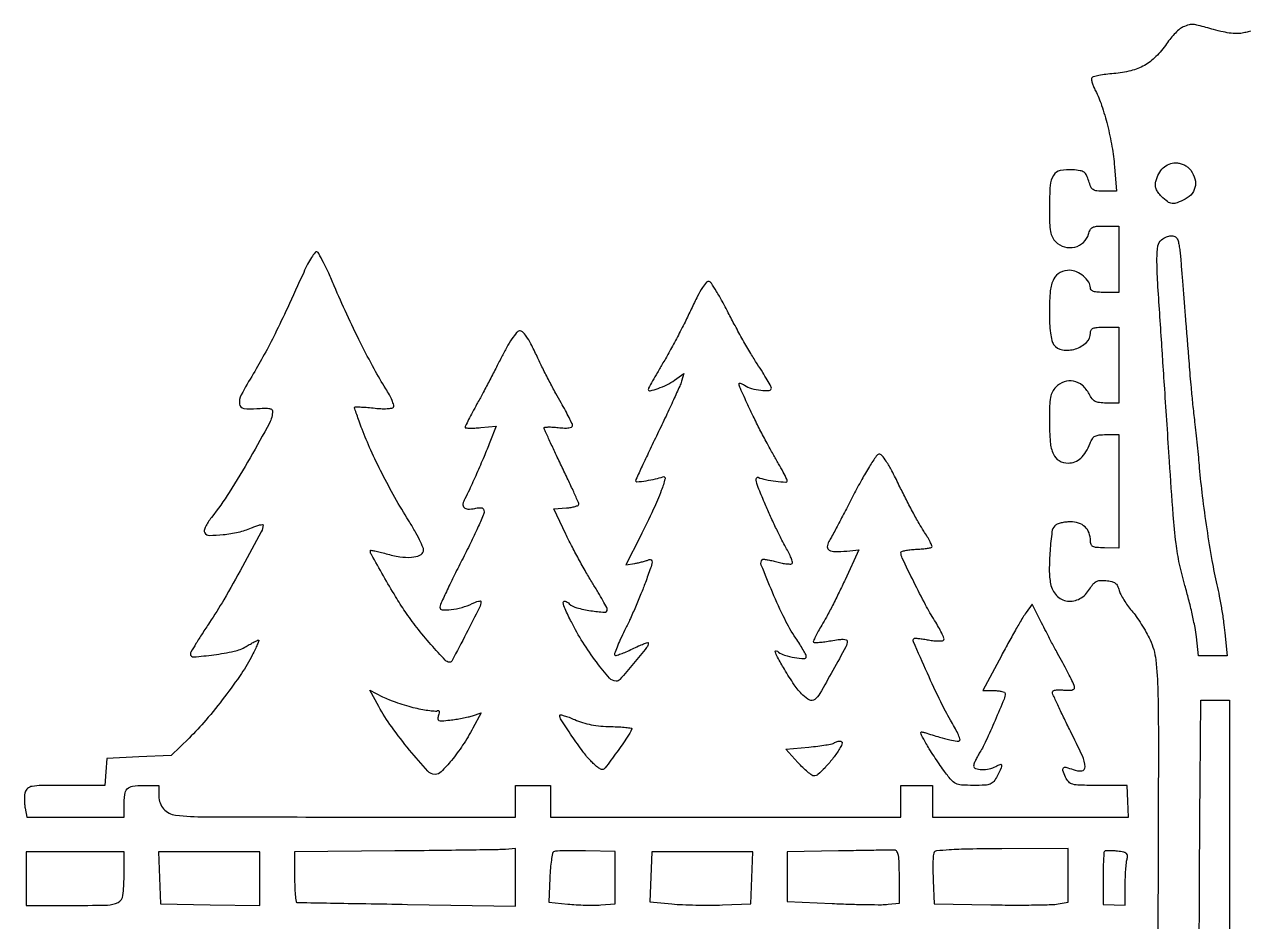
# Model space of a CAD drawing. Extents: x 123 to 893, y 112 to 937.
# Drawn here: x 123.4 to 509.5, y 652.9 to 936.8 of the extents above; entities that cross this region are included whole.
import ezdxf

# ---------------------------------------------------------------- set-up
doc = ezdxf.new("R2010")
doc.units = 0

msp = doc.modelspace()

# ---------------------------------------------------------------- linework, layer by layer
for points in [[(515.022414, 522.362296, 0.000001), (515.095159, 551.728108, 0.000021), (515.174312, 584.257832, 0.000013), (515.265378, 622.749944)], [(512.852721, 934.959407, 0.000057), (510.94527, 934.477647, 0.000129), (509.5, 934.112048, -0.060297), (507.796914, 933.893593, -0.029686), (505.612879, 934.007768, -0.025003), (503.009182, 934.432173, -0.015528), (500.003182, 935.17617, 0.002553), (495.142059, 936.51408, 0.044531), (493.528563, 936.798474, 0.092983), (492.267744, 936.672009, 0.024502), (490.344182, 936.003678, 0.081058), (489.311714, 935.377531, 0.022233), (487.916846, 934.074492, 0.02186), (486.445781, 932.434823, 0.021228), (485.108229, 930.657305, -0.045778), (481.754784, 926.628203, -0.068026), (478.103881, 923.856632, -0.066602), (473.783875, 922.128772, -0.041867), (468.410597, 921.24076, 0.011323), (465.896521, 920.98154, 0.016443), (463.6941, 920.630013, 0.012013), (461.915328, 920.241233, 0.196994), (461.432199, 919.890295, 0.181041), (461.330652, 919.377164, 0.028558), (461.558917, 918.356064, 0.028584), (461.984491, 917.130366, 0.021481), (462.585271, 915.835103, -0.038917), (464.554704, 911.169875, -0.018806), (466.372562, 904.943227, -0.018319), (467.813855, 898.174858, -0.022497), (468.639802, 891.767077), (469.287552, 884), (465.350573, 884, -0.022963), (463.055118, 884.105477, -0.124232), (461.887794, 884.517134, -0.142139), (461.136685, 885.404944, -0.033384), (460.456797, 887.25, 0.037068), (459.770878, 889.070018, 0.132393), (458.978524, 890.015003, 0.111889), (457.739893, 890.519695, 0.022791), (455.37292, 890.801492, 0.06881), (451.457864, 890.548696, 0.206149), (449.304622, 889.048601, 0.121271), (448.251153, 885.808389, 0.018247), (448, 878.928571, 0.007413), (448.073293, 873.984989, 0.037857), (448.362, 871.254071, 0.069391), (448.957263, 869.455177, 0.082002), (450, 868, 0.131503), (452.764904, 866.402596, 0.123578), (456.028328, 866.348817, 0.128287), (458.84074, 867.829516, 0.147327), (460.392341, 870.427074, -0.058827), (460.925708, 871.829506, -0.157461), (461.678427, 872.570424, -0.100275), (462.950571, 872.916013, -0.016345), (465.519052, 873), (470, 873), (470, 862.5), (470, 852), (465.5, 852, -0.016668), (463.326193, 852.072487, -0.063857), (462, 852.333333, -0.12648), (461.272668, 852.803001, -0.188641), (461, 853.5, 0.150921), (460.449044, 855.283738, 0.067446), (458.786565, 857.127094, 0.065481), (456.608511, 858.527715, 0.110624), (454.5, 859, 0.117269), (451.407698, 858.264627, 0.159906), (449.392895, 856.255168, 0.093611), (448.304347, 852.510837, 0.024065), (448, 846.19113, 0.010274), (448.081689, 842.215945, 0.021398), (448.341279, 839.128549, 0.026077), (448.755996, 836.834065, 0.100439), (449.358454, 835.524463, 0.200053), (452.183406, 833.813656, 0.113468), (456.234756, 834.123505, 0.114624), (459.714686, 836.165042, 0.205833), (461, 839.154988, -0.123615), (461.232704, 840.081848, -0.174163), (461.859752, 840.647499, -0.082871), (463.101114, 840.929966, -0.014594), (465.5, 841), (470, 841), (470, 829), (470, 817), (466.02568, 817, -0.026766), (463.841322, 817.117017, -0.094769), (462.504425, 817.524733, -0.109879), (461.520506, 818.359999, -0.042727), (460.562665, 819.878819, 0.094927), (458.43853, 822.579104, 0.129921), (455.674666, 823.936694, 0.136729), (452.70772, 823.717964, 0.110455), (450, 822, 0.081366), (448.959648, 820.552018, 0.069402), (448.363928, 818.766741, 0.03825), (448.074056, 816.068583, 0.00764), (448, 811.222506, 0.020624), (448.27076, 804.661029, 0.084531), (449.257116, 800.816506, 0.156178), (451.092371, 798.764344, 0.133608), (453.901716, 798, 0.092297), (456.070464, 798.403778, 0.090389), (457.966482, 799.562155, 0.075854), (459.577711, 801.511755, 0.044008), (460.905646, 804.25183, -0.048499), (461.633797, 805.720608, -0.129944), (462.477051, 806.514394, -0.101437), (463.736541, 806.896515, -0.0231), (465.975249, 807), (470, 807), (470, 789.036498), (470, 771.072996), (465.5, 771.163321, -0.013865), (462.959091, 771.284861, -0.098338), (461.77592, 771.614315, -0.19366), (461.198606, 772.271756, -0.084704), (461, 773.435694, 0.088444), (460.558908, 775.909797, 0.117137), (459.297796, 777.809409, 0.112184), (457.268965, 778.992914, 0.07631), (454.617172, 779.4, 0.030434), (453.143068, 779.310192, 0.031291), (451.704655, 779.04211, 0.03295), (450.494943, 778.651005, 0.102058), (449.781652, 778.181652, 0.16631), (448.8206, 776.221215, 0.012682), (448.219001, 770.275093, 0.018365), (447.981919, 764.159127, 0.046901), (448.387724, 759.746788, 0.145488), (450.264799, 756.091379, 0.170796), (453.722533, 754.338764, 0.162611), (457.649583, 755.100535, 0.131559), (460.731687, 758.122927, -0.034754), (461.806056, 759.683115, -0.106161), (462.794606, 760.4936, -0.106033), (464.029466, 760.82731, -0.034623), (465.926548, 760.795895, -0.032795), (467.736162, 760.519911, -0.104722), (468.842857, 760.018247, -0.11994), (469.566776, 759.154895, -0.049955), (470.10484, 757.721979, 0.052813), (470.609329, 756.401399, 0.020114), (471.573663, 754.680074, 0.019655), (472.78009, 752.878973, 0.022764), (474.069898, 751.26761, -0.026217), (475.492939, 749.464431, -0.013005), (477.113662, 747.04216, -0.01287), (478.667639, 744.437536, -0.018407), (479.898887, 742.045631, -0.080908), (481.694115, 735.733901, -0.024294), (482.365731, 725.734825, -0.005312), (482.524769, 705.515523, -0.000137), (482.25, 614.893214)], [(495.438221, 636, -0.000483), (495.480099, 651.474215, -0.000354), (495.55529, 668.635937, -0.000358), (495.649612, 684.88028, -0.000796), (495.75, 697.25), (496, 723), (500.5, 723), (505, 723), (505.013655, 624.25, 0.000571)]]:
    msp.add_lwpolyline(points, format="xyb")
for points in [[(492.254759, 891.25, -0.089488), (493.89319, 888.584015, -0.124604), (494.239893, 885.816625, -0.133402), (493.231236, 883.352543, -0.110389), (491.04966, 881.52568, -0.025786), (488.461462, 880.352156, -0.122704), (486.862552, 880.143215, -0.134899), (485.432744, 880.718323, -0.033711), (483.519335, 882.389755, -0.036498), (482.454583, 883.622434, -0.068798), (481.823111, 884.77261, -0.080574), (481.585737, 885.92053, -0.070761), (481.705819, 887.139755, -0.062899), (482.628234, 889.55302, -0.082779), (484.063328, 891.417838, -0.091265), (485.901955, 892.590345, -0.096715), (488, 893, -0.056074), (489.144759, 892.871212, -0.041562), (490.359471, 892.485937, -0.042364), (491.459512, 891.92037, -0.070533)], [(488.510842, 868.982457, -0.083608), (488.777311, 868.328155, -0.011379), (489.067856, 866.873658, -0.012834), (489.330779, 865.119008, -0.010514), (489.523958, 863.232457, -0.000332), (489.737308, 860.582961, -0.000069), (490.108673, 855.924534, -0.000072), (490.53834, 850.515524, -0.000068), (490.974909, 845, 0.000292), (492.218926, 829.372357, 0.002119), (492.853041, 821.864328, 0.004081), (493.366198, 816.571949, 0.003481), (493.991666, 811, -0.002581), (494.377205, 807.620336, -0.001599), (494.796857, 803.646875, -0.001604), (495.186097, 799.720739, -0.002891), (495.476188, 796.5, 0.009998), (496.407024, 787.585356, 0.00626), (497.835087, 777.192543, 0.006267), (499.470219, 767.162865, 0.013528), (501.03311, 759.5, -0.009599), (501.794797, 755.909739, -0.006174), (502.546368, 751.720312, -0.006205), (503.180512, 747.601163, -0.011588), (503.574963, 744.25), (504.258421, 737), (499.758377, 737), (495.258333, 737), (494.57901, 743.004421, 0.020116), (494.116224, 746.007816, 0.007173), (493.22232, 750.254682, 0.007104), (492.107186, 754.89159, 0.008326), (490.914433, 759.254421, -0.018507), (489.210539, 766.02591, -0.021453), (488.108345, 772.580364, -0.01241), (487.214094, 781.59442, -0.002208), (486.034749, 798.5, 0.000079), (485.267262, 810.220164, 0.00009), (484.527782, 821.454356, 0.000082), (483.896223, 830.999028, 0.000501), (483.564911, 835.919083, -0.001389), (482.313759, 855.004813, -0.015408), (482.070254, 862.643226, -0.038129), (482.379465, 866.74917, -0.199598), (483.530393, 868.645883, -0.048416), (485.104884, 869.578191, -0.092861), (486.521202, 869.943863, -0.127229), (487.675314, 869.727139, -0.145642)], [(211.882005, 858.340552, -0.002793), (206.727626, 847.042304, -0.007071), (202.819229, 838.904295, -0.009278), (199.409908, 832.362513, -0.010698), (195.912204, 826.259067, 0.012357), (192.103112, 819.560822, 0.149129), (191.531558, 816.686314, 0.349888), (192.896316, 815.287147, 0.055178), (197.016818, 815.227594, -0.013959), (199.293109, 815.382341, -0.04537), (200.802231, 815.305738, -0.084026), (201.693759, 815.021088, -0.280553), (202, 814.518266, -0.123809), (201.027918, 810.652696, -0.006841), (194.934299, 799.666347, -0.011567), (188.319286, 788.711065, -0.026201), (182.705136, 780.826212, 0.0245), (181.601462, 779.287248, 0.038254), (180.824799, 777.854307, 0.044733), (180.416383, 776.66507, 0.201403), (180.528231, 775.954321, 0.261081), (182.029937, 775.121292, 0.024985), (186.365847, 775.356786, 0.030683), (191.183327, 776.161766, 0.042242), (195.359169, 777.505604, -0.013072), (196.755829, 778.046734, -0.023518), (197.930506, 778.405562, -0.022493), (198.816641, 778.58931, -0.461735), (199, 778.433088, -0.12383), (198.445265, 776.227518, -0.00213), (192.477584, 765.227252, -0.005981), (186.556892, 754.723771, -0.016389), (182.04775, 747.5, 0.004252), (179.734033, 743.986195, 0.006402), (177.782813, 740.880833, 0.00288), (176.174925, 738.213212, 0.133382), (176.00562, 737.604963, 0.439587), (177.020999, 736.661399, 0.013145), (183.450271, 737.344526, 0.020738), (189.87337, 738.471003, 0.079658), (193.637357, 739.948541, -0.005384), (195.002905, 740.734536, -0.007778), (196.227995, 741.397384, -0.004464), (197.269256, 741.928236, -0.116154), (197.574006, 742, -0.524566), (197.679968, 741.846629, -0.007067), (197.184422, 740.590521, -0.012623), (196.502025, 739.042292, -0.007159), (195.602247, 737.201775, -0.032647), (192.192157, 731.438559, -0.013185), (186.836128, 724.02949, -0.013294), (180.910282, 716.684812, -0.02349), (175.588302, 711), (169.931886, 705.5), (159.715943, 705), (149.5, 704.5), (149.192502, 700.25), (148.885004, 696), (136.559134, 696, 0.003022), (128.807255, 695.953148, 0.038298), (125.903003, 695.695023, 0.12636), (124.459668, 695.056361, 0.163186), (123.671369, 693.851314, 0.043281), (123.495942, 692.824858, 0.021112), (123.442046, 691.496231, 0.020765), (123.502388, 690.100237, 0.028176), (123.679737, 688.851314), (124.25, 686), (139.625, 686), (155, 686), (155, 689.418213, -0.028531), (155.211111, 693.114835, -0.159816), (156.028295, 694.891758, -0.172771), (157.700719, 695.76379, -0.034631), (161.106989, 696), (166, 696), (166, 692.581787, 0.184687), (167.52797, 688.586231, 0.183399), (171.337188, 686.61513, 0.027974), (180.748468, 686.060982, 0.00072), (223.106989, 686), (279, 686), (279, 691), (279, 696), (284.5, 696), (290, 696), (290, 691), (290, 686), (345.5, 686), (401, 686), (401, 691), (401, 696), (406, 696), (411, 696), (411, 691), (411, 686), (442.018368, 686), (473.036736, 686), (472.859767, 691), (472.682798, 696), (463.501914, 696, -0.004701), (457.623209, 696.055274, -0.057388), (455.396511, 696.354216, -0.145779), (454.131755, 697.108269, -0.079197), (453.123074, 698.629226, -0.021931), (452.263007, 700.759814, -0.291213), (452.444966, 701.547809, -0.271673), (453.255516, 701.751815, -0.019839), (455.524151, 700.990818, 0.115418), (458.28561, 700.619952, 0.407048), (459.331575, 701.858384, 0.090118), (458.438178, 705.334832, 0.008719), (454.64524, 713.212334, -0.003593), (452.470074, 717.613886, -0.005376), (450.639165, 721.49245, -0.002414), (449.133254, 724.815699, -0.109669), (448.982906, 725.549199, -0.281893), (449.230202, 725.93859, -0.068931), (449.983971, 726.186548, -0.048445), (451.10618, 726.280299, -0.025694), (452.5, 726.189793, 0.024089), (453.97443, 726.089303, 0.056537), (455.072109, 726.191762, 0.092989), (455.757884, 726.474834, 0.253713), (456, 726.921266, 0.105543), (455.84423, 727.650994, 0.006339), (454.896216, 729.700249, 0.009276), (453.681825, 732.123724, 0.006705), (452.242438, 734.780672, -0.003341), (450.58916, 737.784026, -0.002192), (448.723186, 741.264393, -0.002205), (446.93586, 744.669649, -0.00424), (445.538585, 747.417261), (442.592294, 753.334522), (440.637901, 750.716824, 0.026521), (439.555198, 749.093805, 0.003748), (437.531542, 745.622266, 0.004264), (435.200521, 741.472008, 0.003618), (432.807531, 737.049563), (426.931555, 726), (430.465777, 726, -0.023027), (431.820253, 725.937587, -0.036832), (432.961822, 725.746652, -0.04236), (433.780592, 725.471659, -0.298985), (434, 725.137538, -0.098217), (433.633905, 723.291809, -0.003438), (430.789942, 716.536726, -0.006426), (427.916747, 710.071845, -0.030637), (426.006904, 706.511171, 0.014243), (425.238565, 705.184943, 0.016724), (424.589528, 703.885294, 0.015778), (424.116614, 702.760998, 0.09191), (424, 702.131966, 0.335958), (424.617442, 701.316754, 0.065257), (426.564967, 701.034305, 0.055734), (428.970854, 701.270006, 0.070714), (431.065741, 702.035184, -0.03619), (432.469115, 702.660291, -0.478689), (432.891133, 702.403746, -0.145374), (432.750678, 701.516751, -0.00787), (431.47432, 698.95034, -0.04629), (430.392293, 697.261349, -0.134119), (429.290239, 696.437608, -0.082917), (427.612507, 696.080412, -0.011079), (423.984036, 696, -0.014458), (420.129515, 696.111477, -0.102641), (418.332979, 696.594, -0.104011), (416.887211, 697.749415, -0.015029), (414.562147, 700.75, -0.007297), (413.077336, 702.853858, -0.005194), (411.472931, 705.252175, -0.005244), (409.989746, 707.572686, -0.011122), (408.900577, 709.406342, -0.004434), (407.536402, 711.874763, -0.101456), (407.303578, 712.644318, -0.474436), (407.581494, 712.917271, -0.050572), (408.598146, 712.699894, 0.005969), (413.211246, 711.274075, 0.016921), (416.470896, 710.427881, 0.01675), (418.797747, 709.988452, 0.239041), (419.576512, 710.243179, 0.295494), (419.682618, 710.739138, 0.013795), (418.996603, 712.401142, 0.019063), (418.004068, 714.418776, 0.012122), (416.704275, 716.691359, -0.023918), (413.611598, 722.407333, -0.006862), (409.374198, 731.540448, -0.001576), (404.967866, 741.473398, -0.310675), (405.161636, 742.491524, -0.215091), (405.446134, 742.597493, -0.007425), (406.655369, 742.498088, -0.012704), (408.110091, 742.319317, -0.008396), (409.771535, 742.043558, 0.01917), (411.444441, 741.802802, 0.027727), (412.93588, 741.729424, 0.026647), (414.113426, 741.799643, 0.230028), (414.545448, 742.073537, 0.237962), (414.59362, 742.63008, 0.01453), (413.908553, 744.206495, 0.019116), (412.929005, 746.100786, 0.012781), (411.671828, 748.193201, -0.019605), (408.790896, 753.139795, -0.007057), (405.071926, 760.387974, -0.003088), (401.417096, 767.881681, -0.114632), (401.006956, 769.721549, -0.325636), (401.241499, 770.03752, -0.022953), (402.369559, 770.333668, -0.025459), (403.863658, 770.574678, -0.015787), (405.635837, 770.712214, 0.009465), (407.442405, 770.829466, 0.013368), (409.045247, 771.007266, 0.009491), (410.359647, 771.21425, 0.153751), (410.751977, 771.418644, 0.308326), (410.824338, 771.800576, 0.013167), (410.213204, 773.108036, 0.018634), (409.346655, 774.691073, 0.01173), (408.223851, 776.475762, -0.017423), (406.740828, 778.893648, -0.005362), (404.67221, 782.63903, -0.005357), (402.445977, 786.882234, -0.005852), (400.377295, 791.049622, 0.008091), (398.10217, 795.581809, 0.024209), (396.350097, 798.57328, 0.030455), (394.958442, 800.445818, 0.269334), (394.02654, 800.78029, 0.203467), (393.191493, 800.229556, 0.007069), (391.039046, 796.887375, 0.012175), (388.601467, 792.761952, 0.008093), (386, 787.921414, -0.000945), (383.416195, 782.944405, -0.001228), (381.02952, 778.395576, -0.000915), (379.012727, 774.591443, -0.011205), (378.206876, 773.156577, 0.11729), (377.690421, 771.49067, 0.295588), (378.28054, 770.429963, 0.12467), (380.1681, 769.967595, 0.021814), (383.85308, 770.157379), (387.714314, 770.525607), (383.32987, 761.079055, -0.005615), (381.429064, 757.101251, -0.004828), (379.343153, 752.960664, -0.004866), (377.376925, 749.239034, -0.013955), (375.914948, 746.707349, 0.010142), (374.78615, 744.78659, 0.016146), (373.908347, 743.095286, 0.010146), (373.269994, 741.689155, 0.306945), (373.33953, 741.327137, 0.211488), (373.715451, 741.181951, 0.009131), (375.159835, 741.278189, 0.014229), (376.908991, 741.477127, 0.009523), (378.897294, 741.799524, -0.012504), (381.150254, 742.151062, -0.036606), (382.718614, 742.239926, -0.060044), (383.698818, 742.105268, -0.340942), (384, 741.714919, -0.124042), (383.529384, 739.84711, -0.003335), (379.434047, 732.356295, -0.004251), (375.305502, 725.069602, -0.088752), (373.695821, 723.162517, -0.301846), (372.107429, 722.99283, -0.076905), (369.91253, 724.604554, -0.046008), (367.221563, 727.852032, -0.017816), (364.092969, 732.794006, -0.004782), (361.939877, 736.561561, -0.045466), (361.186005, 738.255358, -0.564886), (361.453011, 738.572026, -0.133915), (362.25, 738.211931, 0.100871), (364.148367, 737.200457, 0.031483), (367.309559, 736.475122, 0.026703), (370.331003, 736.143836, 0.430658), (371, 736.776497, 0.119544), (370.851165, 737.390111, 0.008995), (370.032627, 738.910371, 0.012018), (368.96821, 740.702579, 0.008841), (367.706816, 742.637788, -0.033786), (364.189214, 748.672014, -0.014725), (360.314416, 757.103275, -0.006444), (356.789834, 765.715611, -0.298675), (357.159122, 767.492455, -0.233066), (357.456791, 767.593564, -0.008862), (358.648877, 767.415544, -0.014309), (360.088048, 767.131922, -0.00941), (361.727273, 766.727273, 0.01623), (363.384981, 766.341969, 0.02299), (364.882403, 766.115736, 0.020321), (366.09634, 766.038742, 0.20482), (366.556648, 766.223314, 0.276426), (366.672439, 766.684445, 0.020202), (366.226027, 767.971906, 0.023624), (365.518334, 769.550667, 0.015363), (364.560949, 771.305786, -0.015721), (363.291539, 773.636891, -0.005088), (361.557707, 777.162631, -0.005067), (359.708458, 781.124266, -0.005672), (358.009797, 784.977078, -0.004982), (356.046568, 789.700082, -0.032186), (355.235948, 792.14922, -0.130244), (355.239966, 793.221709, -0.450057), (355.787009, 793.494254, 0.046167), (358.161408, 792.782299, 0.020609), (361.387299, 792.268874, 0.011699), (364.528435, 791.975189, 0.434817), (365, 792.414924, 0.120176), (364.884788, 792.88735, 0.002257), (363.694829, 795.156823, 0.005377), (362.259606, 797.79531, 0.003555), (360.556866, 800.796593, -0.007378), (358.594759, 804.317488, -0.00442), (356.362697, 808.554925, -0.004424), (354.21544, 812.812325, -0.007676), (352.518137, 816.390386, -0.002024), (350.150368, 821.64259, -0.061704), (349.730512, 823.018205, -0.582918), (350.098532, 823.320863, -0.05324), (351.426088, 822.640386, 0.077261), (353.675006, 821.620329, 0.041993), (356.662865, 821.052915, 0.041758), (359.294041, 820.999582, 0.404093), (359.978602, 821.75, 0.122911), (359.836933, 822.25575, 0.003228), (358.658813, 824.293628, 0.006607), (357.219235, 826.674437, 0.004448), (355.51575, 829.355966, -0.01008), (353.47656, 832.647267, -0.00483), (350.985478, 836.949358, -0.004787), (348.470759, 841.491533, -0.006811), (346.330484, 845.578282, 0.008495), (344.41612, 849.203907, 0.012189), (342.588451, 852.343582, 0.008081), (340.971007, 854.879802, 0.156387), (340.25317, 855.456344, 0.318565), (339.440055, 855.24838, 0.032417), (338.184407, 853.557646, 0.025585), (336.611314, 850.828052, 0.008823), (334.613368, 846.734028, -0.007183), (332.62664, 842.628874, -0.004585), (330.205068, 837.911661, -0.004606), (327.745669, 833.330062, -0.008556), (325.653534, 829.667372, 0.002754), (323.869929, 826.62728, 0.004265), (322.366976, 823.98113, 0.00141), (321.095984, 821.683021, 0.126257), (321, 821.308964, 0.484829), (321.559222, 820.867805, 0.025466), (324.076568, 821.607711, 0.029695), (326.922503, 822.798112, 0.040832), (329.303992, 824.216461), (332.229974, 826.299944), (331.524936, 823.899972, -0.033516), (330.952519, 822.345055, -0.002239), (328.997205, 818.015742, -0.00322), (326.608022, 812.876109, -0.002403), (323.909949, 807.238723, 0.001544), (321.261153, 801.728642, 0.002447), (319.029797, 796.990441, 0.00055), (317.098314, 792.824395, 0.108681), (317, 792.377432, 0.447962), (317.389017, 792.030357, 0.009052), (320.312997, 792.418398, 0.017999), (323.304288, 792.981398, 0.03611), (325.603508, 793.678093, -0.606812), (326.301163, 793.060726, -0.02954), (325.12223, 789.296448, -0.019205), (322.582829, 783.306601, -0.006343), (318.407462, 774.708492), (313.92153, 765.761484), (316.710765, 766.239313, 0.013341), (317.908023, 766.477457, 0.010302), (319.199616, 766.798504, 0.010441), (320.394172, 767.148629, 0.02445), (321.266651, 767.471949, -0.289795), (321.95173, 767.361138, -0.257663), (322.196743, 766.672756, -0.0435), (321.705401, 764.743333, -0.004236), (320.076197, 760.206657, -0.008509), (318.681501, 756.613622, -0.005231), (316.923271, 752.428706, -0.005244), (315.096776, 748.324264, -0.009335), (313.495364, 744.990794, 0.008394), (312.145143, 742.193686, 0.013322), (311.094115, 739.750777, 0.007193), (310.311068, 737.70322, 0.291966), (310.409539, 737.257128, 0.273746), (310.832905, 737.148574, 0.013404), (312.265903, 737.60793, 0.018608), (314.008478, 738.292294, 0.01203), (315.973721, 739.206702, -0.008963), (317.90179, 740.118239, -0.015983), (319.523346, 740.788088, -0.011152), (320.805464, 741.237978, -0.510175), (320.999371, 741.09709, -0.170763), (320.48511, 739.640129, -0.005101), (316.32266, 734.573954, -0.004376), (312.016562, 729.530915, -0.217147), (310.851727, 729, -0.217386), (308.709083, 729.977769, -0.016241), (304.563541, 735.082296, -0.02207), (300.271819, 741.282267, -0.02343), (296.634523, 747.716756, -0.01039), (294.662966, 751.831016, -0.078977), (294.094621, 753.896934, -0.55389), (294.630491, 754.321464, -0.098794), (295.989869, 753.509168, 0.118225), (298.349432, 752.219502, 0.027796), (302.780715, 751.278387, 0.022902), (307.107331, 750.809747, 0.432521), (308, 751.648635, 0.123721), (307.84831, 752.252285, 0.003947), (306.629427, 754.481973, 0.007418), (305.122, 757.096485, 0.005056), (303.334219, 760.025865, -0.009213), (301.273734, 763.466084, -0.005401), (298.928657, 767.654473, -0.0054), (296.672943, 771.895664, -0.009152), (294.888509, 775.5), (291.108581, 783.5), (295.05429, 783.807498, 0.01969), (296.566471, 783.985463, 0.031094), (297.840948, 784.268711, 0.032041), (298.776086, 784.60469, 0.298907), (299, 784.94578, 0.104655), (298.873878, 785.541738, 0.001509), (297.387073, 788.870026, 0.004085), (295.613544, 792.723783, 0.002674), (293.509183, 797.138282, -0.00196), (291.403916, 801.538482, -0.003056), (289.628596, 805.346725, -0.000881), (288.112295, 808.667385, -0.103352), (288.009183, 809.127163, -0.389961), (288.209454, 809.351399, -0.017863), (289.324573, 809.421102, -0.021825), (290.775146, 809.396529, -0.012916), (292.5, 809.24711, 0.017035), (294.41867, 809.096812, 0.042511), (295.822719, 809.154217, 0.066806), (296.71582, 809.391083, 0.303357), (297, 809.816371, 0.109513), (296.848161, 810.501301, 0.006704), (295.93294, 812.397292, 0.00972), (294.758949, 814.638231, 0.007028), (293.367457, 817.090839, -0.008777), (291.695353, 820.062213, -0.004181), (289.643689, 823.939883, -0.004143), (287.566555, 828.028943, -0.005874), (285.79182, 831.703173, 0.008988), (283.816413, 835.728629, 0.032976), (282.357246, 838.162294, 0.05516), (281.17565, 839.519755, 0.23591), (280.174363, 839.808758, 0.181229), (279.302958, 839.285321, 0.017976), (277.830418, 837.288278, 0.020368), (276.181048, 834.649787, 0.013507), (274.497173, 831.5, -0.002859), (272.692016, 827.943201, -0.001864), (270.569445, 823.857076, -0.001874), (268.469384, 819.887114, -0.003577), (266.747173, 816.715577, 0.00345), (265.311154, 814.072676, 0.005211), (264.100732, 811.749942, 0.00219), (263.097321, 809.752861, 0.115818), (263, 809.338348, 0.391474), (263.199417, 809.122681, 0.013494), (264.446629, 809.058681, 0.018819), (266.036361, 809.079909, 0.011202), (267.924696, 809.218742), (272.849391, 809.691943), (270.865845, 804.659647, -0.006615), (268.987316, 800.072591, -0.003887), (266.625735, 794.634542, -0.003499), (264.335226, 789.566398, -0.01645), (262.904134, 786.709323, 0.080198), (262.32206, 785.049076, 0.248954), (262.673449, 783.955264, 0.19355), (263.895822, 783.453376, 0.0512), (266.038773, 783.657755, -0.022643), (267.544621, 783.888604, -0.11245), (268.389608, 783.789184, -0.206117), (268.837892, 783.373552, -0.104537), (269, 782.606664, -0.10394), (268.766245, 781.494338, -0.003595), (266.94375, 777.429235, -0.006583), (264.682044, 772.647645, -0.004537), (262, 767.289038, 0.003443), (259.317511, 761.958714, 0.005162), (257.05625, 757.265998, 0.002271), (255.190008, 753.24112, 0.107822), (255, 752.370244, 0.397811), (255.757441, 751.568894, 0.04253), (258.56207, 751.649369, 0.040131), (262.01437, 752.327338, 0.042339), (265.25, 753.540664, -0.017574), (266.305119, 753.99705, -0.032786), (267.192187, 754.278808, -0.041924), (267.826975, 754.38008, -0.436178), (268, 754.219473, -0.11697), (267.54464, 752.299629, -0.002777), (263.332445, 744.034373, -0.001501), (258.887777, 735.494386, -0.27889), (258.070373, 735, -0.209578), (256.672863, 735.612687, -0.005905), (252.183963, 740.602193, -0.012736), (247.676061, 746.004956, -0.018632), (244.014029, 751, -0.013366), (240.96581, 755.770033, -0.005783), (237.153663, 762.271379, -0.001892), (233.330379, 769.027284, -0.1285), (233, 770.291581, -0.460966), (233.170047, 770.436835, -0.00882), (234.459274, 770.20944, -0.014714), (236.062497, 769.848149, -0.008519), (237.967742, 769.324722, 0.033352), (242.308188, 768.361068, 0.055813), (246.039775, 768.210661, 0.078038), (248.694987, 768.823926, 0.255603), (249.79951, 770.168869, 0.14828), (249.688289, 771.201008, 0.012403), (248.563941, 773.674993, 0.015667), (247.028715, 776.60454, 0.01145), (245.149727, 779.761092, -0.011228), (240.775592, 787.101865, -0.010879), (236.687321, 794.708508, -0.011323), (233.128885, 802.098337, -0.016525), (230.361298, 808.772829, -0.002582), (229.456424, 811.214813, -0.003865), (228.693631, 813.35777, -0.00165), (228.062388, 815.195061, -0.082093), (228, 815.572485, -0.412042), (228.187849, 815.761734, -0.007702), (229.724379, 815.749466, -0.014004), (231.619231, 815.651998, -0.008315), (233.870228, 815.435172, 0.014478), (236.276327, 815.2333, 0.025436), (238.272579, 815.225536, 0.025608), (239.786317, 815.374627, 0.22043), (240.338837, 815.739233, 0.220836), (240.414068, 816.369086, 0.021543), (239.861452, 817.842166, 0.024094), (239.003602, 819.617358, 0.016713), (237.873414, 821.538553, -0.017024), (234.212178, 827.771143, -0.008096), (229.907165, 836.022344, -0.0078), (225.522158, 845.12091, -0.00859), (221.567073, 854.065702, 0.007343), (219.809966, 858.066525, 0.011023), (218.149573, 861.498927, 0.006133), (216.668085, 864.311093, 0.190224), (216.074975, 864.808342, 0.319695), (215.488661, 864.628833, 0.019921), (214.381996, 863.062193, 0.023511), (213.14131, 860.935698, 0.014682)], [(247.14202, 720.543949, 0.011286), (249.586879, 720.031492, 0.015676), (251.798543, 719.691134, 0.012115), (253.626285, 719.513073, 0.157908), (254.280635, 719.673442, -0.219681), (254.579748, 719.709837, -0.272624), (254.762888, 719.503982, -0.096688), (254.763919, 718.984311, -0.029143), (254.568294, 718.215176, 0.063125), (254.361284, 717.085584, 0.316237), (254.683033, 716.569414, 0.120596), (255.609516, 716.419149, 0.008719), (258.21116, 716.671466, 0.010927), (260.057615, 716.924089, 0.008415), (262.060328, 717.277471, 0.008521), (263.921665, 717.671335, 0.020033), (265.292084, 718.04417), (268.084169, 718.925302), (265.493727, 714.165808, -0.020998), (262.214699, 708.700791, -0.026091), (258.701129, 703.927942, -0.023746), (255.448269, 700.323972, -0.199868), (253.469326, 699.5, -0.213031), (251.163662, 700.529055, -0.009775), (245.404871, 707.206322, -0.017073), (239.755743, 714.515491, -0.029645), (235.653102, 720.993313), (232.806203, 726.139516), (236.87162, 724.065495, 0.024405), (238.86672, 723.167484, 0.010956), (241.565535, 722.175507, 0.010817), (244.46885, 721.249693, 0.014469)], [(309.200493, 714.614234, -0.008428), (311.790161, 714.527037, -0.014756), (313.928488, 714.355553, -0.009164), (315.609807, 714.139399, -0.487686), (315.749357, 713.894031, -0.050994), (314.34033, 711.266824, -0.008225), (311.006304, 706.502952, -0.003369), (307.346086, 701.522914, -0.226116), (306.437091, 701.043323, -0.146189), (305.87134, 701.187533, -0.024015), (304.921679, 701.820539, -0.024664), (303.845486, 702.700233, -0.019552), (302.770837, 703.75, -0.031512), (300.285232, 706.731102, -0.009127), (296.833839, 711.630074, -0.00436), (293.416795, 716.76929, -0.145529), (293, 718.170966, -0.475544), (293.224333, 718.353496, -0.019356), (294.380959, 718.066182, -0.021579), (295.897704, 717.554548, -0.011996), (297.701136, 716.808003, 0.031574), (300.175541, 715.895386, 0.025433), (302.930128, 715.223153, 0.023657), (305.944772, 714.794623, 0.019277)], [(381.340911, 707.25, -0.026434), (379.304654, 704.323505, -0.025933), (376.958739, 701.608574, -0.022567), (374.732671, 699.487689, -0.180957), (373.429271, 699, -0.159754), (372.763003, 699.218454, -0.016727), (371.455201, 700.248438, -0.019391), (369.948642, 701.62225, -0.014368), (368.38929, 703.25), (364.545856, 707.5), (371.843216, 708.153621, 0.006876), (374.682546, 708.447348, 0.010054), (377.172162, 708.790427, 0.005904), (379.239915, 709.142939, 0.152346), (379.736954, 709.403621, -0.085574), (380.061431, 709.632665, -0.036899), (380.556586, 709.824814, -0.035125), (381.126665, 709.956002, -0.039011), (381.68972, 710, -0.151531), (382.229156, 709.832676, -0.280912), (382.410241, 709.428848, -0.093525), (382.161809, 708.660368, -0.013968)], [(240.75, 675.25051), (209, 674.971906), (209, 666.985953, 0.008807), (209.053982, 663.92155, 0.014501), (209.220313, 661.33541, 0.008147), (209.450595, 659.241196, 0.364326), (209.75, 658.964378, 0.007597), (210.349932, 658.945013, 0.000014), (220.340625, 658.774694, 0.000103), (231.565457, 658.585957, 0.000064), (244.75, 658.368669), (279, 657.808583), (279, 666.904292), (279, 676), (275.75, 675.764557, -0.013954), (273.432073, 675.661546, -0.000455), (264.128125, 675.516435, -0.000872), (253.150676, 675.374354, -0.000606)], [(411.394196, 674.584875, 0.079509), (411.215886, 673.738855, 0.006754), (411.136689, 671.510859, 0.008815), (411.124933, 668.83585, 0.00671), (411.203033, 665.906415), (411.5, 658.5), (429.5, 658.206107, 0.003288), (436.630948, 658.13658, 0.004267), (443.167187, 658.171624, 0.003226), (448.638117, 658.282966, 0.038155), (450.75, 658.50142), (454, 659.090626), (454, 667.576119), (454, 676.061611), (432.941163, 675.959266, 0.002717), (422.460588, 675.85138, 0.011994), (416.290954, 675.606235, 0.011818), (412.25954, 675.253259, 0.280374)], [(124, 666.5), (124, 658), (137.25, 658.013655, 0.004737), (149.746678, 658.144923, 0.113963), (153.116056, 658.994233, 0.248393), (154.633335, 661.165151, 0.030775), (155, 667.116631), (155, 675), (139.5, 675), (124, 675)], [(290.98866, 674.995108, 0.212884), (290.652754, 674.499701, 0.009215), (290.314957, 672.378208, 0.014326), (290.02591, 669.780665, 0.009582), (289.837576, 666.79551), (289.5, 659.100804), (295.5, 658.470728, 0.011027), (298.126079, 658.253381, 0.007981), (301.059375, 658.122579, 0.008067), (303.851086, 658.087771, 0.017368), (306, 658.170326), (310.5, 658.5), (310.5, 666.808141), (310.5, 675.116282), (301.151084, 675.308141, 0.005195), (297.50983, 675.345026, 0.007633), (294.309444, 675.295329, 0.004064), (291.617521, 675.190501, 0.12779)], [(321.826147, 667.059462), (321.5, 659.118924), (328.5, 658.491252, 0.011833), (331.821107, 658.27253, 0.00569), (336.0875, 658.141433, 0.005638), (340.54314, 658.105504, 0.008033), (344.5, 658.18179), (353.5, 658.5), (353.790442, 666.75), (354.080885, 675), (338.11659, 675), (322.152294, 675)], [(381.25, 675.260086), (365, 674.950457), (365, 667.096124), (365, 659.24179), (379.25, 658.623292, 0.003337), (384.962554, 658.413539, 0.004), (390.342187, 658.295029, 0.003445), (394.874392, 658.262689, 0.026365), (397, 658.374329), (400.5, 658.743864), (400.5, 667.108237, 0.006668), (400.441471, 671.49699, 0.037461), (400.203716, 673.830046, 0.087077), (399.750204, 675.071836, 0.259224), (399, 675.521163, 0.011456), (397.916118, 675.531401, 0.00031), (393.167188, 675.464499, 0.000644), (387.585255, 675.375201, 0.000442)], [(465.469434, 675.136101, 0.181023), (465.281028, 674.72227, 0.003697), (465.137896, 672.404243, 0.008204), (465.033967, 669.660974, 0.005365), (465, 666.495363), (465, 658.32406), (468.5, 658.192481), (472, 658.060903), (472.013655, 664.280451, -0.008205), (472.060868, 666.817841, -0.008745), (472.191252, 669.298878, -0.008401), (472.376408, 671.426755, -0.039665), (472.599068, 672.630622, 0.066367), (472.749574, 673.785087, 0.221016), (472.433357, 674.460378, 0.128145), (471.555809, 674.876641, 0.017951), (469.554848, 675.18339, 0.013306), (468.135519, 675.310914, 0.018645), (466.863166, 675.343634, 0.015179), (465.828382, 675.300219, 0.180191)]]:
    msp.add_lwpolyline(points, format="xyb", close=True)
msp.add_lwpolyline([(166.209558, 666.75), (166.5, 658.5), (182.25, 658.224607), (198, 657.949214), (198, 666.474607), (198, 675), (181.959558, 675), (165.919115, 675)], close=True)

doc.saveas('drawing.dxf')
